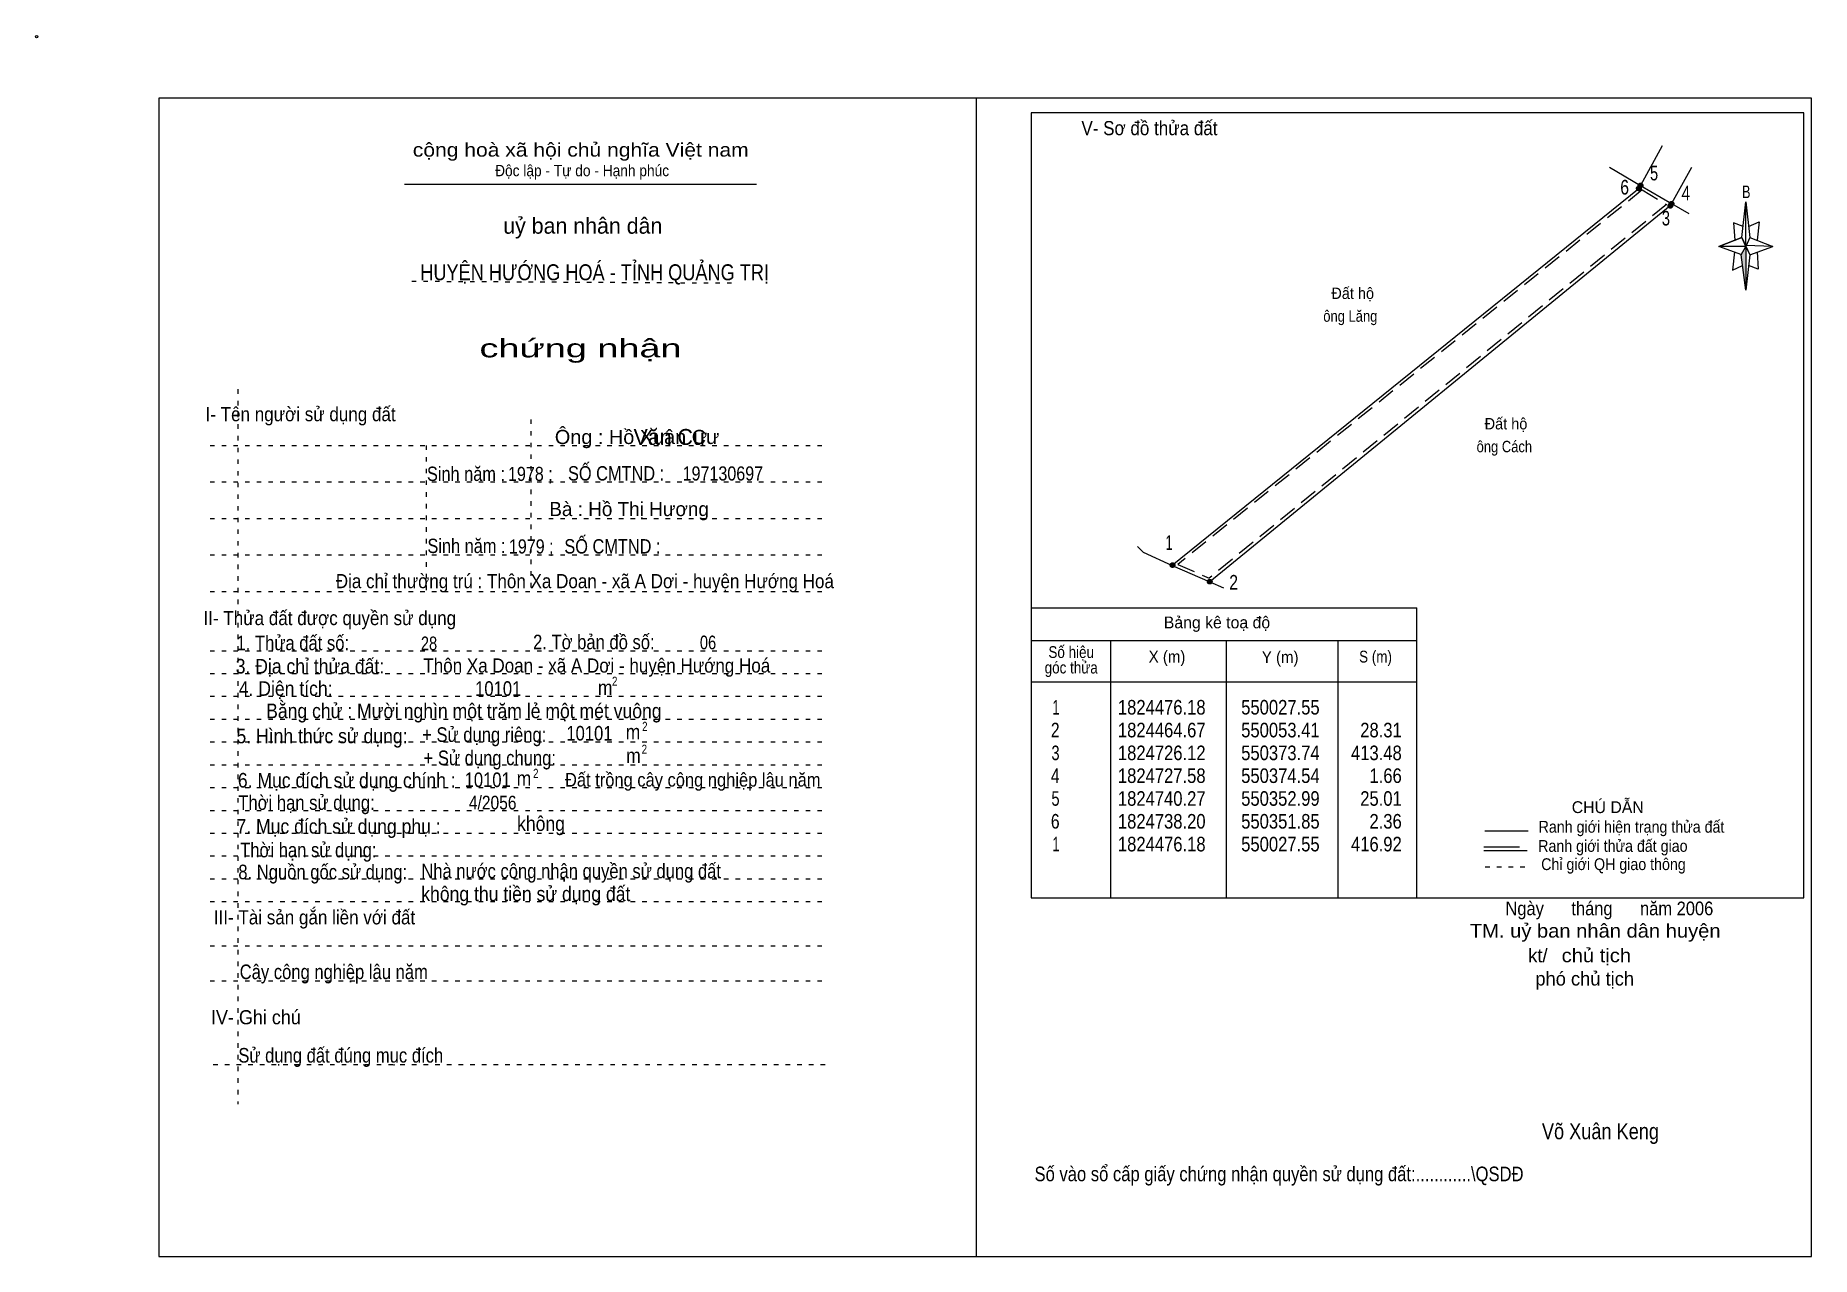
# Model space of a CAD drawing. Header units: centimetres. Extents: x -1.6 to 37.4, y -1.3 to 25.5.
import ezdxf
from ezdxf.enums import TextEntityAlignment as Align

# ---------------------------------------------------------------- set-up
doc = ezdxf.new("R2010")
doc.units = ezdxf.units.CM
doc.header["$LTSCALE"] = 0.13
for name, pattern in [('DOTTED', [1.5, 0.3, -1.2]), ('LONG_DASHED', [7.5, 6, -1.5]), ('MEDIUM_DASHED', [4.5, 3, -1.5])]:
    doc.linetypes.add(name, pattern=pattern)
for name, color, linetype, lineweight in [('1', 7, 'DOTTED', 13), ('10', 7, 'Continuous', 13), ('2', 7, 'Continuous', 25), ('3', 7, 'Continuous', 13), ('30', 7, 'Continuous', 13), ('32', 7, 'LONG_DASHED', 13), ('35', 7, 'Continuous', 13)]:
    doc.layers.add(name, color=color, linetype=linetype, lineweight=lineweight)
doc.layers.add('7', color=7, linetype='Continuous')

msp = doc.modelspace()

# ---------------------------------------------------------------- hatches: boundary and pattern name
at = {"layer": '30'}
msp.add_hatch(color=256, dxfattribs=at).paths.add_polyline_path([(35.91, 20.87), (35.91, 19.91), (35.81, 20.69)])
at = {"layer": '32'}
for points in [[(33.6164, 22.1423, 1), (33.5164, 22.1423, 1)], [(33.6524, 22.2075, 1), (33.5524, 22.2075, 1)], [(34.3063, 21.7616, 1), (34.2063, 21.7616, 1)], [(34.3315, 21.8076, 1), (34.2315, 21.8076, 1)], [(23.3962, 13.8848, 1), (23.2962, 13.8848, 1)], [(24.2111, 13.522, 1), (24.1111, 13.522, 1)]]:
    msp.add_hatch(color=256, dxfattribs=at).paths.add_polyline_path(points)

# ---------------------------------------------------------------- linework, layer by layer
at = {"layer": '1', "linetype": 'Continuous'}
msp.add_line((6.51, 22.24), (14.23, 22.24), dxfattribs=at)
at = {"layer": '1'}
for p, q in [((6.67, 20.11), (13.82, 20.07)), ((2.86, 17.74), (2.86, 2.07)), ((9.28, 17.08), (9.28, 13.31)), ((2.25, 16.51), (15.75, 16.51)), ((6.99, 16.51), (6.99, 13.31)), ((2.25, 15.71), (15.75, 15.71)), ((2.25, 14.91), (15.75, 14.91)), ((2.25, 14.11), (15.75, 14.11)), ((2.25, 13.31), (15.75, 13.31)), ((2.25, 12.01), (15.75, 12.01)), ((2.25, 11.51), (15.75, 11.51)), ((2.25, 11.01), (15.75, 11.01)), ((2.25, 10.51), (15.75, 10.51)), ((2.25, 10.01), (15.75, 10.01)), ((2.25, 9.51), (15.75, 9.51)), ((2.25, 9.01), (15.75, 9.01)), ((2.25, 8.51), (15.75, 8.51)), ((2.25, 8.01), (15.75, 8.01)), ((2.25, 7.51), (15.75, 7.51)), ((2.25, 7.01), (15.75, 7.01)), ((2.25, 6.51), (15.75, 6.51)), ((2.25, 5.54), (15.75, 5.54)), ((2.25, 4.77), (15.75, 4.77)), ((2.32, 2.94), (15.82, 2.94))]:
    msp.add_line(p, q, dxfattribs=at)
at = {"layer": '10'}
for p, q in [((32.92, 22.61), (33.6, 22.21)), ((34.72, 22.6), (34.28, 21.81)), ((34.28, 21.81), (34.66, 21.59)), ((23.34, 13.88), (24.16, 13.52))]:
    msp.add_line(p, q, dxfattribs=at)
at = {"layer": '10', "linetype": 'MEDIUM_DASHED'}
for p, q in [((33.64, 22.11), (23.46, 13.9)), ((33.64, 22.11), (34.17, 21.79)), ((34.17, 21.79), (24.15, 13.6)), ((23.46, 13.9), (24.15, 13.6))]:
    msp.add_line(p, q, dxfattribs=at)
at = {"layer": '10'}
for points in [[(34.08, 23.08), (33.6, 22.21), (34.28, 21.81)], [(33.6, 22.21), (33.57, 22.14), (23.34, 13.88)], [(34.28, 21.81), (34.25, 21.76), (24.16, 13.52), (24.46, 13.39)], [(22.58, 14.29), (22.7, 14.17), (23.34, 13.88)]]:
    msp.add_lwpolyline(points, dxfattribs=at)
msp.add_circle((-1.55, 25.47), 0.025, dxfattribs=at)
at = {"layer": '2'}
for p, q in [((20.25, 12.95), (28.7, 12.95)), ((28.7, 6.59), (28.7, 12.95)), ((20.25, 12.23), (28.7, 12.23)), ((21.99, 6.59), (21.99, 12.23)), ((24.53, 10.89), (24.53, 12.23)), ((26.97, 12.23), (26.97, 6.59)), ((20.25, 11.33), (28.7, 11.33))]:
    msp.add_line(p, q, dxfattribs=at)
msp.add_lwpolyline([(37.18, 23.8), (20.25, 23.8), (20.25, 6.59), (37.18, 6.59)], close=True, dxfattribs=at)
msp.add_lwpolyline([(24.53, 6.59), (24.53, 10.39), (24.53, 10.89)], dxfattribs=at)
at = {"layer": '3'}
msp.add_line((19.04, 24.12), (19.04, -1.27), dxfattribs=at)
for points in [[(19.04, 24.12), (1.13, 24.12), (1.13, -1.27), (19.04, -1.27)], [(19.04, -1.27), (37.35, -1.27), (37.35, 24.12), (19.04, 24.12)]]:
    msp.add_lwpolyline(points, dxfattribs=at)
at = {"layer": '30'}
for p, q in [((35.82, 21.07), (35.91, 21.85)), ((36, 21.07), (36.5, 20.87)), ((35.82, 20.69), (35.32, 20.87)), ((36, 20.69), (35.91, 19.91)), ((36.16, 20.75), (36.18, 20.37)), ((36.18, 20.37), (35.97, 20.45))]:
    msp.add_line(p, q, dxfattribs=at)
for points in [[(35.91, 21.85), (36, 21.07), (35.91, 20.87)], [(35.91, 20.87), (35.32, 20.87), (35.82, 21.07), (36, 20.69), (36.5, 20.87), (35.91, 20.89)], [(35.91, 20.87), (35.91, 19.91), (35.81, 20.69)]]:
    msp.add_lwpolyline(points, close=True, dxfattribs=at)
for points in [[(35.97, 21.31), (36.2, 21.41), (36.16, 21.01)], [(35.91, 20.87), (35.82, 21.07), (35.32, 20.87)], [(35.85, 21.31), (35.64, 21.39), (35.67, 21.01)], [(35.66, 20.75), (35.62, 20.35), (35.84, 20.45)], [(35.91, 20.87), (36, 20.69), (36.5, 20.87)]]:
    msp.add_lwpolyline(points, dxfattribs=at)
at = {"layer": '32'}
for centre in [(33.5664, 22.1423), (33.6024, 22.2075), (34.2563, 21.7616), (34.2815, 21.8076), (23.3462, 13.8848), (24.1611, 13.522)]:
    msp.add_circle(centre, 0.05, dxfattribs=at)
at = {"layer": '35'}
for p, q in [((30.19, 8.06), (31.14, 8.06)), ((30.17, 7.63), (31.12, 7.63))]:
    msp.add_line(p, q, dxfattribs=at)
at = {"layer": '35', "linetype": 'LONG_DASHED'}
msp.add_line((30.17, 7.71), (31.12, 7.71), dxfattribs=at)
at = {"layer": '35', "linetype": 'DOTTED'}
msp.add_line((30.2, 7.27), (31.19, 7.27), dxfattribs=at)

# ---------------------------------------------------------------- texts
at = {"layer": '1'}
for s, height, width, p in [('V- Sơ đồ thửa đất', 0.31, 0.9, (22.84, 23.31)), ('cộng hoà xã hội chủ nghĩa Việt nam', 0.3, 1.15, (10.375, 22.84)), ('Độc lập - Tự do - Hạnh phúc', 0.25, 0.9, (10.405, 22.41)), ('chứng nhận', 0.4, 1.55, (10.37, 18.44)), ('I- Tên người sử dụng đất', 0.31, 0.9, (4.235, 17.04)), ('II- Thửa đất được quyền sử dụng', 0.31, 0.9, (4.875, 12.57)), ('III- Tài sản gắn liền với đất', 0.31, 0.9, (4.54, 6.01)), ('IV- Ghi chú', 0.31, 0.95, (3.255, 3.82))]:
    msp.add_text(s, height=height, dxfattribs=dict(at, width=width)).set_placement(p, align=Align.CENTER)
msp.add_text('uỷ ban nhân dân', height=0.35, dxfattribs=at).set_placement((10.42, 21.15), align=Align.CENTER)
at = {"layer": '10'}
for s, width, p in [('  Đất hộ', 0.95, (26.65, 19.72)), ('ông Lăng', 0.85, (26.65, 19.22)), ('  Đất hộ', 0.95, (30.01, 16.86)), ('ông Cách', 0.85, (30.01, 16.36))]:
    msp.add_text(s, height=0.25, dxfattribs=dict(at, width=width)).set_placement(p)
for s, height, width, p in [('Ông : Hồ Xuân Cư', 0.31, 1.05, (11.61, 16.54)), ('Sinh năm :', 0.3149, 0.85, (7.86, 15.73)), ('1978 ;', 0.31, 0.85, (9.27, 15.73)), ('SỐ CMTND :', 0.3149, 0.85, (11.15, 15.74)), ('197130697', 0.31, 0.85, (13.49, 15.74)), ('Sinh năm :', 0.3149, 0.85, (7.87, 14.15)), ('1979 ;', 0.31, 0.85, (9.29, 14.14)), ('SỐ CMTND :', 0.3149, 0.85, (11.07, 14.14)), ('Địa chỉ thường trú : Thôn Xa Doan - xã A Dơi - huyện Hướng Hoá', 0.31, 0.9, (10.465, 13.38)), ('28', 0.3, 0.8, (7.05, 12.02)), ('06', 0.3, 0.8, (13.165, 12.04)), (' Thôn Xa Doan - xã A Dơi - huyện Hướng Hoá', 0.31, 0.9, (10.675, 11.53)), ('Đất trồng cây công nghiệp lâu năm', 0.3, 0.9, (12.83, 9.03)), ('4/2056', 0.3, 0.85, (8.445, 8.53)), ('Ngày      tháng      năm 2006', 0.3, 0.9, (32.92, 6.21)), ('TM. uỷ ban nhân dân huyện', 0.3, 1.1, (32.61, 5.72)), ('chủ tịch', 0.3, 1.1, (32.635, 5.18)), ('Võ Xuân Keng ', 0.35, 0.85, (32.78, 1.3))]:
    msp.add_text(s, height=height, dxfattribs=dict(at, width=width)).set_placement(p, align=Align.CENTER)
for s, height, p in [('Bà : Hồ Thị Hương', 0.31, (11.435, 14.96)), ('kt/ ', 0.3, (31.41, 5.18)), ('phó chủ tịch ', 0.3, (32.435, 4.67))]:
    msp.add_text(s, height=height, dxfattribs=at).set_placement(p, align=Align.CENTER)
at = {"layer": '2'}
for s, height, width, p in [('HUYỆN HƯỚNG HOÁ - TỈNH QUẢNG TRỊ', 0.35, 0.85, (10.68, 20.13)), ('Số hiệu', 0.2591, 0.85, (21.125, 11.85)), ('3. Địa chỉ thửa đất:', 0.32, 0.9, (4.44, 11.51)), ('góc thửa', 0.2591, 0.85, (21.125, 11.51)), ('X (m)', 0.2591, 0.95, (23.225, 11.75)), ('Y (m)', 0.2591, 0.95, (25.705, 11.74)), ('S (m)', 0.2591, 0.85, (27.795, 11.75)), ('Số vào sổ cấp giấy chứng nhận quyền sử dụng đất:............\\QSDĐ', 0.32, 0.85, (25.68, 0.38))]:
    msp.add_text(s, height=height, dxfattribs=dict(at, width=width)).set_placement(p, align=Align.CENTER)
msp.add_text('Bảng kê toạ độ', height=0.2591, dxfattribs=at).set_placement((24.32, 12.5), align=Align.CENTER)
for s, height, width, p in [('1. Thửa đất số:', 0.32, 0.85, (2.83, 12.02)), ('2. Tờ bản đồ số:', 0.32, 0.85, (9.33, 12.04)), ('4. Diện tích:', 0.32, 0.9, (2.88, 11.02)), ('10101', 0.32, 0.85, (8.06, 11.02)), ('m', 0.32, 0.9, (10.75, 11.04)), ('2', 0.2, 0.8, (11.06, 11.24)), ('Bằng chử : Mười nghìn một trăm lẻ một mét vuông', 0.32, 0.9, (3.48, 10.53)), ('5. Hình thức sử dụng:', 0.32, 0.9, (2.83, 9.98)), ('+ Sử dụng riêng:', 0.32, 0.85, (6.9, 10.01)), ('10101', 0.32, 0.85, (10.06, 10.04)), ('m', 0.32, 0.9, (11.36, 10.07)), ('2', 0.2, 0.8, (11.72, 10.25)), ('+ Sử dụng chung:', 0.32, 0.85, (6.93, 9.5)), ('m', 0.32, 0.9, (11.37, 9.55)), ('2', 0.2, 0.8, (11.71, 9.75)), ('6. Mục đích sử dụng chính : ', 0.32, 0.9, (2.86, 9.01)), ('10101', 0.32, 0.85, (7.83, 9.02)), ('2', 0.2, 0.8, (9.33, 9.22)), ('m', 0.32, 0.9, (8.97, 9.05)), ('Thời hạn sử dụng: ', 0.32, 0.85, (2.87, 8.52)), ('7. Mục đích sử dụng phụ : ', 0.32, 0.9, (2.83, 8)), ('không', 0.32, 0.9, (8.98, 8.06)), ('Thời hạn sử dụng: ', 0.32, 0.85, (2.91, 7.48)), ('8. Nguồn gốc sử dụng: ', 0.32, 0.85, (2.87, 7)), ('Nhà nước công nhận quyền sử dụng đất ', 0.32, 0.85, (6.88, 7.02)), ('không thu tiền sử dụng đất', 0.32, 0.9, (6.88, 6.52)), ('Cây công nghiệp lâu năm', 0.32, 0.85, (2.9, 4.81)), ('Sử dụng đất đúng mục đích', 0.32, 0.85, (2.87, 2.98))]:
    msp.add_text(s, height=height, dxfattribs=dict(at, width=width)).set_placement(p)
at = {"layer": '30', "width": 0.75}
msp.add_text('B', height=0.2756, dxfattribs=at).set_placement((35.92, 21.93), align=Align.CENTER)
at = {"layer": '30'}
for s, width, p in [('1', 0.65, (20.87, 10.61)), ('1824476.18', 0.85, (24.07, 10.61)), ('550027.55', 0.85, (26.57, 10.61)), ('550027.55', 0.85, (26.57, 10.61)), ('2', 0.8, (20.87, 10.11)), ('1824464.67', 0.85, (24.07, 10.11)), ('550053.41', 0.85, (26.57, 10.11)), ('28.31', 0.85, (28.37, 10.11)), ('3', 0.75, (20.87, 9.61)), ('1824726.12', 0.85, (24.07, 9.61)), ('550373.74', 0.85, (26.57, 9.61)), ('413.48', 0.85, (28.37, 9.61)), ('4', 0.8, (20.87, 9.11)), ('1824727.58', 0.85, (24.07, 9.11)), ('550374.54', 0.85, (26.57, 9.11)), ('1.66', 0.85, (28.37, 9.11)), ('5', 0.75, (20.87, 8.61)), ('1824740.27', 0.85, (24.07, 8.61)), ('550352.99', 0.85, (26.57, 8.61)), ('25.01', 0.85, (28.37, 8.61)), ('6', 0.8, (20.87, 8.11)), ('1824738.20', 0.85, (24.07, 8.11)), ('550351.85', 0.85, (26.57, 8.11)), ('2.36', 0.85, (28.37, 8.11)), ('1', 0.65, (20.87, 7.61)), ('1824476.18', 0.85, (24.07, 7.61)), ('550027.55', 0.85, (26.57, 7.61)), ('416.92', 0.85, (28.37, 7.61))]:
    msp.add_text(s, height=0.32, dxfattribs=dict(at, width=width)).set_placement(p, align=Align.RIGHT)
at = {"layer": '32'}
for s, width, p in [('5', 0.75, (33.9, 22.32)), ('6', 0.8, (33.255, 22.01)), ('4', 0.8, (34.595, 21.88)), ('3', 0.75, (34.16, 21.33)), ('1', 0.65, (23.27, 14.22)), ('2', 0.8, (24.685, 13.35))]:
    msp.add_text(s, height=0.32, dxfattribs=dict(at, width=width)).set_placement(p, align=Align.CENTER)
at = {"layer": '35'}
msp.add_text('CHÚ DẪN', height=0.2591, dxfattribs=at).set_placement((32.885, 8.45), align=Align.CENTER)
at = {"layer": '35', "width": 0.9}
for s, p in [('Ranh giới hiện trạng thửa đất', (33.405, 8.02)), ('Ranh giới thửa đất giao ', (33.04, 7.6)), ('Chỉ giới QH giao thông', (33.01, 7.2))]:
    msp.add_text(s, height=0.2591, dxfattribs=at).set_placement(p, align=Align.CENTER)
at = {"layer": '7'}
msp.add_text('Văn Cư', height=0.35, dxfattribs=at).set_placement((12.34, 16.52), align=Align.CENTER)

doc.saveas('drawing.dxf')
